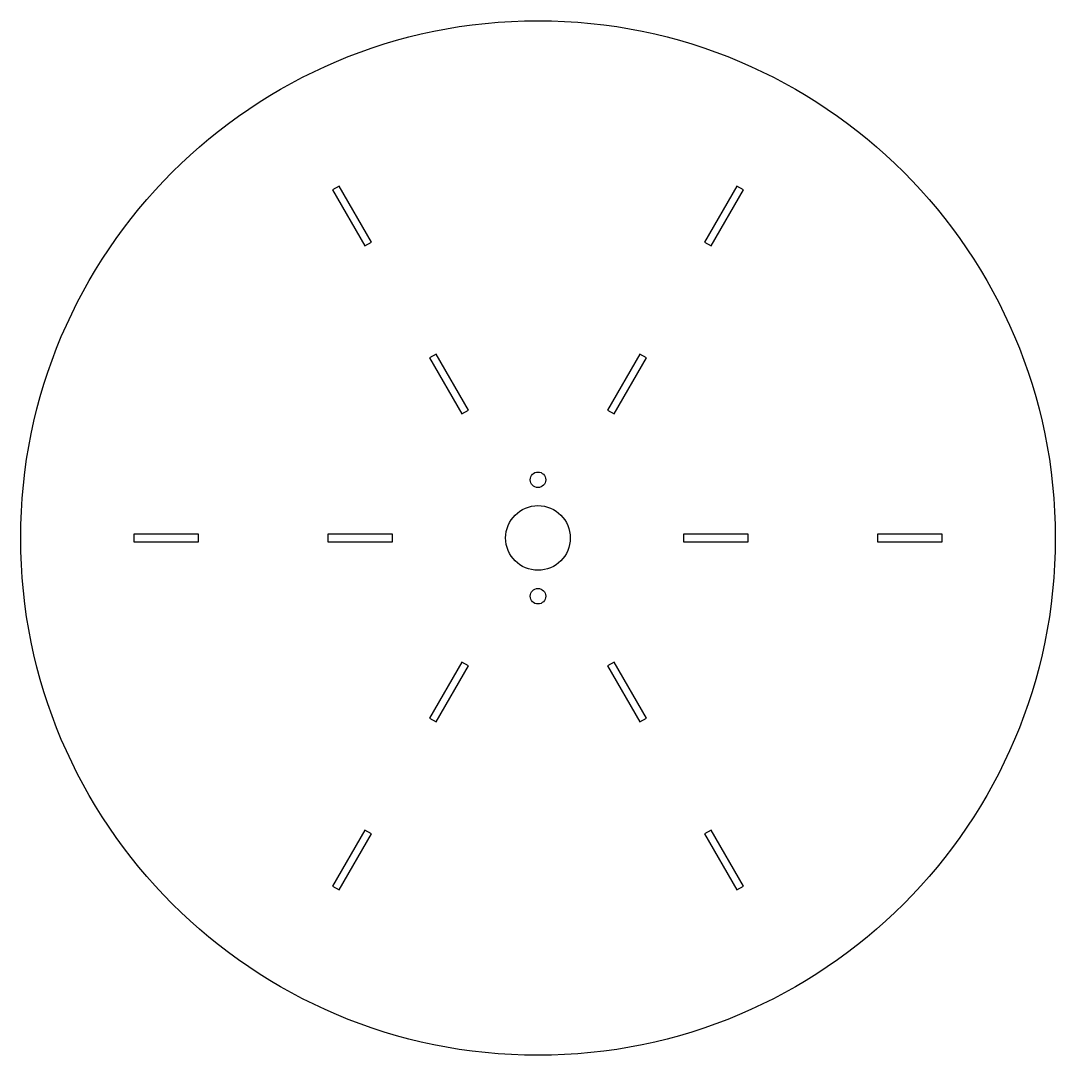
# Model space of a CAD drawing. Header units: millimetres. Extents: x -201 to 199, y -199 to 201.
import ezdxf

# ---------------------------------------------------------------- set-up
doc = ezdxf.new("R2010")
doc.units = ezdxf.units.MM
doc.layers.get('0').update_dxf_attribs({"linetype": 'CONTINUOUS'})

msp = doc.modelspace()

# ---------------------------------------------------------------- linework, layer by layer
for points in [[(-67.68, 113.58), (-65.08, 115.08), (-77.58, 136.73), (-80.18, 135.23)], [(63.57, 115.08), (66.17, 113.58), (78.67, 135.23), (76.07, 136.73)], [(-40.08, 71.78), (-42.68, 70.28), (-30.18, 48.63), (-27.58, 50.13)], [(41.17, 70.28), (38.57, 71.78), (26.07, 50.13), (28.67, 48.63)], [(-132, -0.83), (-132, 2.17), (-157, 2.17), (-157, -0.83)], [(-57, -0.83), (-57, 2.17), (-82, 2.17), (-82, -0.83)], [(80.49, -0.83), (80.49, 2.17), (55.49, 2.17), (55.49, -0.83)], [(130.49, 2.17), (130.49, -0.83), (155.49, -0.83), (155.49, 2.17)], [(-42.68, -68.95), (-40.08, -70.45), (-27.58, -48.8), (-30.18, -47.3)], [(38.57, -70.45), (41.17, -68.95), (28.67, -47.3), (26.07, -48.8)], [(-65.08, -113.75), (-67.68, -112.25), (-80.18, -133.9), (-77.58, -135.4)], [(66.17, -112.25), (63.57, -113.75), (76.07, -135.4), (78.67, -133.9)]]:
    msp.add_lwpolyline(points, close=True)
for centre, radius in [((-0.76, 0.67), 200), ((-0.76, 23.17), 3), ((-0.76, 0.67), 12.5), ((-0.76, -21.83), 3)]:
    msp.add_circle(centre, radius)

doc.saveas('drawing.dxf')
